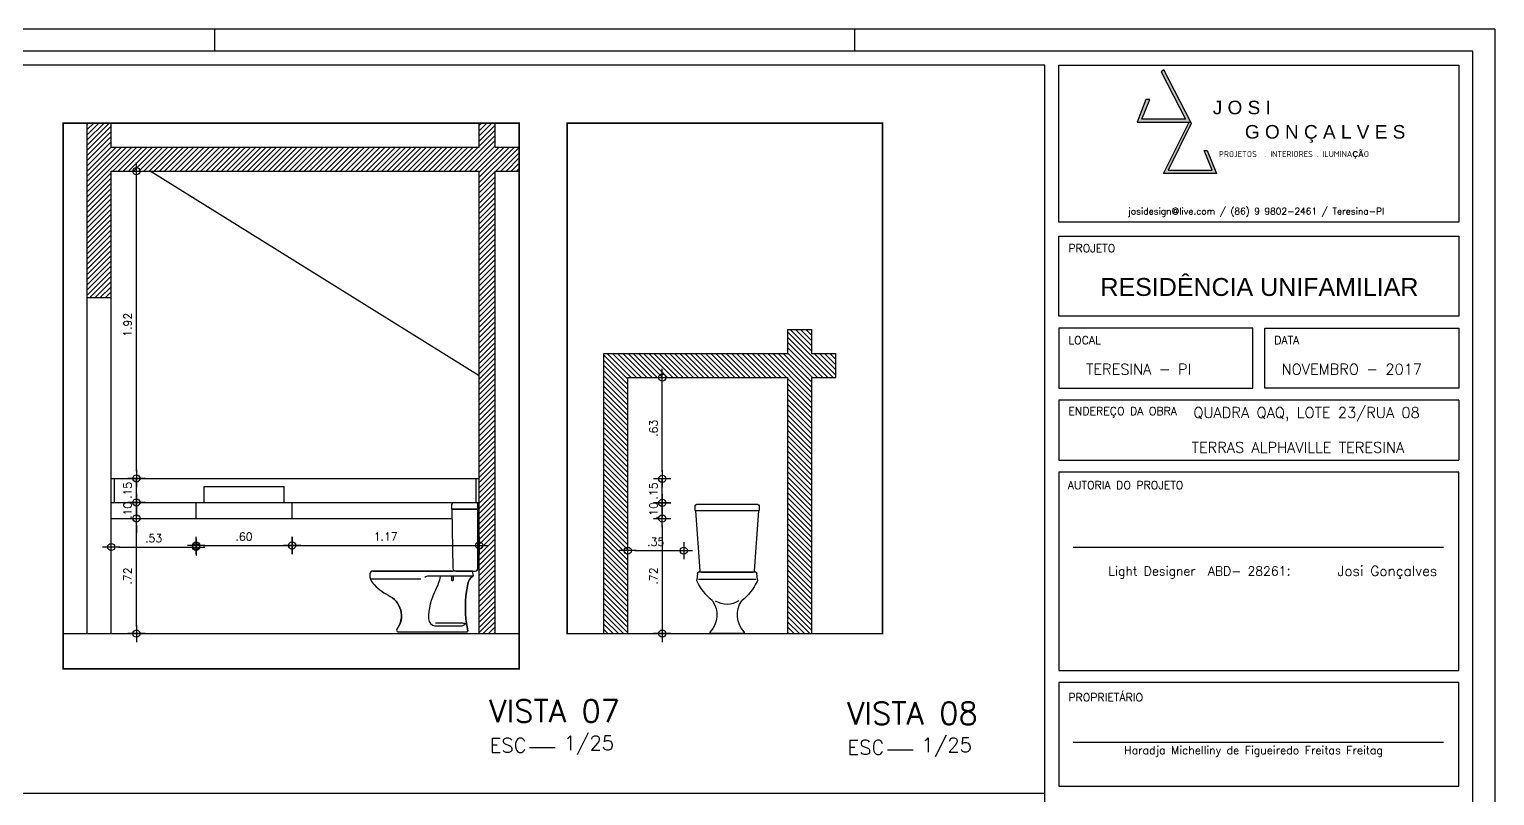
# Model space of a CAD drawing. Header units: millimetres. Extents: x 2182 to 2335, y 1488 to 1614.
# Drawn here: x 2301.33 to 2310.49, y 1513.29 to 1518.07 of the extents above; entities that cross this region are included whole.
import ezdxf

# ---------------------------------------------------------------- set-up
doc = ezdxf.new("R2010")
doc.units = ezdxf.units.MM
doc.linetypes.add('DIVIDE', pattern=[1.25, 0.5, -0.25, 0, -0.25, 0, -0.25])
for name, color, linetype in [('.', 1, 'Continuous'), ('COTA', 250, 'Continuous'), ('Esquadria', 2, 'Continuous'), ('Hachura', 8, 'Continuous'), ('LAYOUT', 7, 'Continuous'), ('PAREDE', 7, 'Continuous'), ('Prancha', 6, 'Continuous'), ('TEXTO', 7, 'Continuous')]:
    doc.layers.add(name, color=color, linetype=linetype)
doc.styles.add('NORMAL', font='romans.shx')
doc.styles.add('ROMANS', font='romans')
doc.styles.get("Standard").update_dxf_attribs({"font": 'arial.ttf'})
doc.dimstyles.new('D25', dxfattribs={"dimtxt": 0.05, "dimasz": 0.045, "dimexe": 0.18, "dimexo": 0.0625, "dimgap": 0.03, "dimtad": 1, "dimzin": 4, "dimdsep": 46, "dimtxsty": 'NORMAL', "dimblk1": 'DOT1', "dimblk2": 'DOT1', "dimsah": 1, "dimcen": 0.045, "dimse1": 1, "dimse2": 1, "dimclrd": 256, "dimclre": 256, "dimclrt": 7, "dimaunit": 1, "dimadec": 0, "dimazin": 0, "dimtfac": 1, "dimtix": 1, "dimtmove": 2, "dimatfit": 3, "dimldrblk": 'SMALL', "dimfxl": 1, "dimtvp": 1.75, "dimtolj": 1, "dimtzin": 0, "dimarcsym": 0})

# ---------------------------------------------------------------- blocks, each defined once
blk = doc.blocks.new('casoooo')
at = {"layer": 'LAYOUT', "color": 3}
for p, q in [((288.179, -66.5136), (288.179, -66.5429)), ((288.1797, -66.5436), (288.1806, -66.5436)), ((288.1799, -66.5443), (288.1865, -66.9119)), ((288.336, -66.5036), (288.189, -66.5036)), ((288.3423, -66.5436), (288.342, -66.5436)), ((288.343, -66.5426), (288.343, -66.5106)), ((288.343, -66.9116), (288.343, -66.5443))]:
    blk.add_line(p, q, dxfattribs=at)
at = {"layer": 'LAYOUT', "color": 250}
for p, q in [((288.2045, -66.9296), (287.6881, -66.9296)), ((288.3074, -66.9296), (288.325, -66.9296)), ((288.3145, -66.957), (288.3099, -66.932)), ((287.6683, -66.947), (287.6675, -66.9529)), ((287.8425, -67.3096), (288.275, -67.3096))]:
    blk.add_line(p, q, dxfattribs=at)
at = {"layer": 'LAYOUT', "color": 7}
for p, q in [((287.6881, -66.9296), (288.1868, -66.9296)), ((287.9857, -66.9796), (287.6761, -66.9796))]:
    blk.add_line(p, q, dxfattribs=at)
at = {"layer": 'LAYOUT'}
blk.add_line((287.9857, -66.9796), (287.6761, -66.9796), dxfattribs=at)
at = {"layer": 'LAYOUT', "color": 3}
for points in [[(288.336, -66.5036), (288.189, -66.5036, 0.414214), (288.179, -66.5136), (288.179, -66.5429, 0.414214), (288.1797, -66.5436), (288.342, -66.5436, 0.414214), (288.343, -66.5426), (288.343, -66.5106, 0.414214), (288.336, -66.5036, -0.02213)], [(288.3423, -66.5436), (288.1806, -66.5436, 0.419369), (288.1799, -66.5443), (288.1865, -66.9119, 0.408799), (288.2045, -66.9296), (288.325, -66.9296, 0.414438), (288.343, -66.9116), (288.343, -66.5443, 0.520656), (288.3423, -66.5436, 1.476642)]]:
    blk.add_lwpolyline(points, format="xyb", dxfattribs=at)
blk.add_lwpolyline([(288.2045, -66.9296), (287.6881, -66.9296, 0.37657), (287.6683, -66.947, 0), (287.6675, -66.9529, 0.18154), (287.686, -67.0055, 0.085598), (287.7812, -67.0803, -0.487586), (287.8363, -67.2939, 0.507652), (287.8425, -67.3096), (288.275, -67.3096, 0.484108), (288.2799, -67.3034, -0.104475), (288.28, -67.0096, -0.206485), (288.3132, -66.96, 0.295339), (288.3145, -66.957), (288.3099, -66.932, 0.316691), (288.3074, -66.9296)], format="xyb", close=True, dxfattribs=at)
at = {"layer": 'LAYOUT'}
for points in [[(288.3138, -66.9595, 0.222829), (288.3115, -66.9606), (288.035, -66.9606, 0.207987), (288.012, -66.9706, 2.3)], [(288.108, -66.9636, -0.073848), (288.077, -67.0496, 0.117873), (288.0341, -67.2288, 0.38555), (288.0747, -67.2716), (288.2351, -67.2716, 0.128235), (288.2632, -67.2629, 0.631829), (288.2624, -67.2574, 0.06804), (288.249, -67.2561), (288.0777, -67.2561)], [(288.1775, -66.9606), (288.1774, -66.9827, 1.011751), (288.1905, -66.9826), (288.1905, -66.9606)]]:
    blk.add_lwpolyline(points, format="xyb", dxfattribs=at)
at = {"layer": 'LAYOUT', "color": 3}
for centre, radius, start, end in [((288.189, -66.5136), 0.01, 90, 180), ((288.1797, -66.5429), 0.0007, 180, 270), ((288.1806, -66.5443), 0.0007, 90, 181.0067), ((288.336, -66.5106), 0.007, 0, 90), ((288.342, -66.5426), 0.001, 270, 360), ((288.3424, -66.5442), 0.000604, 349.99219, 100.00815), ((288.9754, -67.1567), 0.7108, 168.05111, 191.90838)]:
    blk.add_arc(centre, radius, start, end, dxfattribs=at)
at = {"layer": 'LAYOUT', "color": 250}
for centre, radius, start, end in [((287.6881, -66.9496), 0.02, 90, 172.53943), ((288.2045, -66.9116), 0.018, 181.03382, 269.97263), ((288.3069, -66.9326), 0.003, 10.40771, 80.69791), ((288.325, -66.9116), 0.018, 269.97803, 0.02197), ((287.7467, -66.9546), 0.0792, 178.78018, 219.93785), ((287.9504, -66.7668), 0.3562, 222.0719, 241.6419), ((288.354, -67.0233), 0.0753, 122.79688, 169.46399), ((288.3115, -66.9576), 0.003, 304.59196, 10.40771), ((287.7252, -67.2086), 0.14, 322.47046, 66.44333), ((287.8451, -67.2994), 0.0104, 147.97698, 255.63579), ((288.275, -67.3046), 0.005, 270, 13.3279)]:
    blk.add_arc(centre, radius, start, end, dxfattribs=at)
blk = doc.blocks.new('ASPEN CP FT')
at = {"layer": 'LAYOUT'}
for p, q in [((-0.1995, 0.795), (-0.1995, 0.767)), ((-0.1975, 0.765), (0.1975, 0.765)), ((-0.1707, 0.3893), (-0.1975, 0.765)), ((0.1895, 0.805), (-0.1895, 0.805)), ((0.1975, 0.765), (0.1707, 0.3893)), ((0.1995, 0.767), (0.1995, 0.795)), ((0.1607, 0.38), (-0.1607, 0.38)), ((-0.1786, 0.3351), (0.1786, 0.3351))]:
    blk.add_line(p, q, dxfattribs=at)
at = {"layer": 'LAYOUT', "color": 2}
for p, q in [((-0.189, 0.333), (-0.1855, 0.3736)), ((-0.1786, 0.38), (0.1786, 0.38)), ((-0.1786, 0.38), (0.1786, 0.38)), ((0.1855, 0.3736), (0.189, 0.333)), ((0.1024, 0), (-0.1024, 0))]:
    blk.add_line(p, q, dxfattribs=at)
at = {"layer": 'LAYOUT'}
for centre, radius, start, end in [((-0.1895, 0.795), 0.01, 90, 179.99997), ((-0.1975, 0.767), 0.002, 180, 270), ((0.1895, 0.795), 0.01, 0, 90), ((0.1975, 0.767), 0.002, 270, 0), ((-0.1607, 0.39), 0.01, 184.08562, 270), ((0.1607, 0.39), 0.01, 270, 355.91438), ((0.0005, 0.3127), 0.1329, 236.16929, 302.45935)]:
    blk.add_arc(centre, radius, start, end, dxfattribs=at)
at = {"layer": 'LAYOUT', "color": 2}
for centre, radius, start, end in [((-0.1786, 0.373), 0.007, 90, 175.13549), ((0.1786, 0.373), 0.007, 4.86451, 90), ((-0.1721, 0.3312), 0.017, 173.84555, 208.77431), ((0.1334, 0.477), 0.3555, 205.67861, 230.73788), ((-0.1334, 0.477), 0.3555, 309.26212, 334.32139), ((0.1708, 0.3314), 0.0183, 332.51562, 4.86451), ((-0.2168, 0.1139), 0.153, 316.13848, 35.07785), ((0.2168, 0.1139), 0.153, 144.92133, 223.86235), ((-0.1024, 0.005), 0.005, 144.46232, 270), ((0.1024, 0.005), 0.005, 270, 35.53768)]:
    blk.add_arc(centre, radius, start, end, dxfattribs=at)
blk = doc.blocks.new('DOT1')
for p, q in [((-1.2, 0), (1.2, 0)), ((0, 1.2), (0, -1.2))]:
    blk.add_line(p, q)
blk.add_circle((0, 0), 0.5)
blk = doc.blocks.new('*D820')
at = {"layer": 'COTA', "lineweight": -2, "transparency": 16777216}
blk.add_line((2302.0022, 1514.3431), (2302.0022, 1514.9731), dxfattribs=at)
at = {"layer": 'Defpoints', "color": 0, "transparency": 16777216}
for p in [(2301.8447, 1515.0181), (2302.0022, 1515.0181), (2301.8447, 1514.2981)]:
    blk.add_point(p, dxfattribs=at)
at = {"layer": 'COTA', "lineweight": -2, "transparency": 16777216, "xscale": 0.045, "yscale": 0.045, "zscale": 0.045}
for p, rotation in [((2302.0022, 1515.0181), 90), ((2302.0022, 1514.2981), 270)]:
    blk.add_blockref('DOT1', p, dxfattribs=dict(at, rotation=rotation))
at = {"layer": 'COTA', "color": 7, "transparency": 16777216, "insert": (2301.9472, 1514.6581), "char_height": 0.05, "attachment_point": 5, "rotation": 90, "style": 'NORMAL'}
blk.add_mtext('\\A1;.72', dxfattribs=at)
blk = doc.blocks.new('_Small')
at = {"color": 0, "linetype": 'ByBlock', "lineweight": -2}
blk.add_circle((0, 0), 0.25, dxfattribs=at)
blk = doc.blocks.new('*D821')
at = {"layer": 'COTA', "linetype": 'Continuous', "lineweight": -2, "transparency": 16777216}
for p, q in [((2302.0022, 1515.1631), (2302.0022, 1515.2081)), ((2302.0022, 1515.0181), (2302.0022, 1515.1181)), ((2302.0022, 1514.9731), (2302.0022, 1514.9281))]:
    blk.add_line(p, q, dxfattribs=at)
at = {"layer": 'Defpoints', "color": 0, "linetype": 'Continuous', "transparency": 16777216}
for p in [(2301.8647, 1515.1181), (2302.0022, 1515.1181), (2301.8447, 1515.0181)]:
    blk.add_point(p, dxfattribs=at)
at = {"layer": 'COTA', "linetype": 'Continuous', "lineweight": -2, "transparency": 16777216, "xscale": 0.045, "yscale": 0.045, "zscale": 0.045}
for p, rotation in [((2302.0022, 1515.1181), 270), ((2302.0022, 1515.0181), 90)]:
    blk.add_blockref('DOT1', p, dxfattribs=dict(at, rotation=rotation))
at = {"layer": 'COTA', "color": 7, "linetype": 'Continuous', "transparency": 16777216, "insert": (2301.9472, 1515.0681), "char_height": 0.05, "attachment_point": 5, "rotation": 90, "style": 'NORMAL'}
blk.add_mtext('\\A1;.10', dxfattribs=at)
blk = doc.blocks.new('*D822')
at = {"layer": 'COTA', "linetype": 'Continuous', "lineweight": -2, "transparency": 16777216}
for p, q in [((2302.0022, 1515.3131), (2302.0022, 1515.3581)), ((2302.0022, 1515.1181), (2302.0022, 1515.2681)), ((2302.0022, 1515.0731), (2302.0022, 1515.0281))]:
    blk.add_line(p, q, dxfattribs=at)
at = {"layer": 'Defpoints', "color": 0, "linetype": 'Continuous', "transparency": 16777216}
for p in [(2301.8447, 1515.2681), (2302.0022, 1515.2681), (2301.8647, 1515.1181)]:
    blk.add_point(p, dxfattribs=at)
at = {"layer": 'COTA', "linetype": 'Continuous', "lineweight": -2, "transparency": 16777216, "xscale": 0.045, "yscale": 0.045, "zscale": 0.045}
for p, rotation in [((2302.0022, 1515.2681), 270), ((2302.0022, 1515.1181), 90)]:
    blk.add_blockref('DOT1', p, dxfattribs=dict(at, rotation=rotation))
at = {"layer": 'COTA', "color": 7, "linetype": 'Continuous', "transparency": 16777216, "insert": (2301.9472, 1515.1931), "char_height": 0.05, "attachment_point": 5, "rotation": 90, "style": 'NORMAL'}
blk.add_mtext('\\A1;.15', dxfattribs=at)
blk = doc.blocks.new('*D823')
at = {"layer": 'COTA', "linetype": 'Continuous', "lineweight": -2, "transparency": 16777216}
blk.add_line((2302.0022, 1515.3131), (2302.0022, 1517.1431), dxfattribs=at)
at = {"layer": 'Defpoints', "color": 0, "linetype": 'Continuous', "transparency": 16777216}
for p in [(2301.8447, 1517.1881), (2302.0022, 1517.1881), (2301.8447, 1515.2681)]:
    blk.add_point(p, dxfattribs=at)
at = {"layer": 'COTA', "linetype": 'Continuous', "lineweight": -2, "transparency": 16777216, "xscale": 0.045, "yscale": 0.045, "zscale": 0.045}
for p, rotation in [((2302.0022, 1517.1881), 90), ((2302.0022, 1515.2681), 270)]:
    blk.add_blockref('DOT1', p, dxfattribs=dict(at, rotation=rotation))
at = {"layer": 'COTA', "color": 7, "linetype": 'Continuous', "transparency": 16777216, "insert": (2301.9472, 1516.2281), "char_height": 0.05, "attachment_point": 5, "rotation": 90, "style": 'NORMAL'}
blk.add_mtext('\\A1;1.92', dxfattribs=at)
blk = doc.blocks.new('*D824')
at = {"layer": 'COTA', "lineweight": -2, "transparency": 16777216}
blk.add_line((2301.8897, 1514.8395), (2302.3297, 1514.8395), dxfattribs=at)
at = {"layer": 'Defpoints', "color": 0, "transparency": 16777216}
for p in [(2301.8447, 1515.0181), (2302.3747, 1515.0181), (2302.3747, 1514.8395)]:
    blk.add_point(p, dxfattribs=at)
at = {"layer": 'COTA', "lineweight": -2, "transparency": 16777216, "xscale": 0.045, "yscale": 0.045, "zscale": 0.045, "rotation": 180}
blk.add_blockref('DOT1', (2301.8447, 1514.8395), dxfattribs=at)
at = {"layer": 'COTA', "lineweight": -2, "transparency": 16777216, "xscale": 0.045, "yscale": 0.045, "zscale": 0.045}
blk.add_blockref('DOT1', (2302.3747, 1514.8395), dxfattribs=at)
at = {"layer": 'COTA', "color": 7, "transparency": 16777216, "insert": (2302.1097, 1514.8945), "char_height": 0.05, "attachment_point": 5, "style": 'NORMAL'}
blk.add_mtext('\\A1;.53', dxfattribs=at)
blk = doc.blocks.new('*D825')
at = {"layer": 'COTA', "lineweight": -2, "transparency": 16777216}
blk.add_line((2302.4197, 1514.8494), (2302.9297, 1514.8494), dxfattribs=at)
at = {"layer": 'Defpoints', "color": 0, "transparency": 16777216}
for p in [(2302.3747, 1515.0181), (2302.9747, 1515.0181), (2302.9747, 1514.8494)]:
    blk.add_point(p, dxfattribs=at)
at = {"layer": 'COTA', "lineweight": -2, "transparency": 16777216, "xscale": 0.045, "yscale": 0.045, "zscale": 0.045, "rotation": 180}
blk.add_blockref('DOT1', (2302.3747, 1514.8494), dxfattribs=at)
at = {"layer": 'COTA', "lineweight": -2, "transparency": 16777216, "xscale": 0.045, "yscale": 0.045, "zscale": 0.045}
blk.add_blockref('DOT1', (2302.9747, 1514.8494), dxfattribs=at)
at = {"layer": 'COTA', "color": 7, "transparency": 16777216, "insert": (2302.6747, 1514.9044), "char_height": 0.05, "attachment_point": 5, "style": 'NORMAL'}
blk.add_mtext('\\A1;.60', dxfattribs=at)
blk = doc.blocks.new('*D826')
at = {"layer": 'COTA', "linetype": 'Continuous', "lineweight": -2, "transparency": 16777216}
blk.add_line((2303.0197, 1514.8494), (2304.0997, 1514.8494), dxfattribs=at)
at = {"layer": 'Defpoints', "color": 0, "linetype": 'Continuous', "transparency": 16777216}
for p in [(2304.1447, 1515.2681), (2302.9747, 1515.0181), (2304.1447, 1514.8494)]:
    blk.add_point(p, dxfattribs=at)
at = {"layer": 'COTA', "linetype": 'Continuous', "lineweight": -2, "transparency": 16777216, "xscale": 0.045, "yscale": 0.045, "zscale": 0.045, "rotation": 180}
blk.add_blockref('DOT1', (2302.9747, 1514.8494), dxfattribs=at)
at = {"layer": 'COTA', "linetype": 'Continuous', "lineweight": -2, "transparency": 16777216, "xscale": 0.045, "yscale": 0.045, "zscale": 0.045}
blk.add_blockref('DOT1', (2304.1447, 1514.8494), dxfattribs=at)
at = {"layer": 'COTA', "color": 7, "linetype": 'Continuous', "transparency": 16777216, "insert": (2303.5597, 1514.9044), "char_height": 0.05, "attachment_point": 5, "style": 'NORMAL'}
blk.add_mtext('\\A1;1.17', dxfattribs=at)
blk = doc.blocks.new('*D827')
at = {"layer": 'COTA', "lineweight": -2, "transparency": 16777216}
blk.add_line((2305.2884, 1514.9731), (2305.2884, 1514.3431), dxfattribs=at)
at = {"layer": 'Defpoints', "color": 0, "transparency": 16777216}
for p in [(2305.0725, 1515.0181), (2305.0725, 1514.2981), (2305.2884, 1514.2981)]:
    blk.add_point(p, dxfattribs=at)
at = {"layer": 'COTA', "lineweight": -2, "transparency": 16777216, "xscale": 0.045, "yscale": 0.045, "zscale": 0.045}
for p, rotation in [((2305.2884, 1515.0181), 90), ((2305.2884, 1514.2981), 270)]:
    blk.add_blockref('DOT1', p, dxfattribs=dict(at, rotation=rotation))
at = {"layer": 'COTA', "color": 7, "transparency": 16777216, "insert": (2305.2334, 1514.6581), "char_height": 0.05, "attachment_point": 5, "rotation": 90, "style": 'NORMAL'}
blk.add_mtext('\\A1;.72', dxfattribs=at)
blk = doc.blocks.new('*D828')
at = {"layer": 'COTA', "lineweight": -2, "transparency": 16777216}
for p, q in [((2305.2884, 1515.1601), (2305.2884, 1515.2051)), ((2305.2884, 1515.0181), (2305.2884, 1515.1151)), ((2305.2884, 1514.9731), (2305.2884, 1514.9281))]:
    blk.add_line(p, q, dxfattribs=at)
at = {"layer": 'Defpoints', "color": 0, "transparency": 16777216}
for p in [(2305.2884, 1515.1151), (2305.4225, 1515.1151), (2305.4225, 1515.0181)]:
    blk.add_point(p, dxfattribs=at)
at = {"layer": 'COTA', "lineweight": -2, "transparency": 16777216, "xscale": 0.045, "yscale": 0.045, "zscale": 0.045}
for p, rotation in [((2305.2884, 1515.1151), 270), ((2305.2884, 1515.0181), 90)]:
    blk.add_blockref('DOT1', p, dxfattribs=dict(at, rotation=rotation))
at = {"layer": 'COTA', "color": 7, "transparency": 16777216, "insert": (2305.2334, 1515.0666), "char_height": 0.05, "attachment_point": 5, "rotation": 90, "style": 'NORMAL'}
blk.add_mtext('\\A1;.10', dxfattribs=at)
blk = doc.blocks.new('*D829')
at = {"layer": 'COTA', "linetype": 'Continuous', "lineweight": -2, "transparency": 16777216}
for p, q in [((2305.2884, 1515.3101), (2305.2884, 1515.3551)), ((2305.2884, 1515.1151), (2305.2884, 1515.2651)), ((2305.2884, 1515.0701), (2305.2884, 1515.0251))]:
    blk.add_line(p, q, dxfattribs=at)
at = {"layer": 'Defpoints', "color": 0, "linetype": 'Continuous', "transparency": 16777216}
for p in [(2305.2884, 1515.2651), (2305.4225, 1515.2651), (2305.4225, 1515.1151)]:
    blk.add_point(p, dxfattribs=at)
at = {"layer": 'COTA', "linetype": 'Continuous', "lineweight": -2, "transparency": 16777216, "xscale": 0.045, "yscale": 0.045, "zscale": 0.045}
for p, rotation in [((2305.2884, 1515.2651), 270), ((2305.2884, 1515.1151), 90)]:
    blk.add_blockref('DOT1', p, dxfattribs=dict(at, rotation=rotation))
at = {"layer": 'COTA', "color": 7, "linetype": 'Continuous', "transparency": 16777216, "insert": (2305.2334, 1515.1901), "char_height": 0.05, "attachment_point": 5, "rotation": 90, "style": 'NORMAL'}
blk.add_mtext('\\A1;.15', dxfattribs=at)
blk = doc.blocks.new('*D830')
at = {"layer": 'COTA', "linetype": 'Continuous', "lineweight": -2, "transparency": 16777216}
blk.add_line((2305.2884, 1515.3101), (2305.2884, 1515.8531), dxfattribs=at)
at = {"layer": 'Defpoints', "color": 0, "linetype": 'Continuous', "transparency": 16777216}
for p in [(2305.0725, 1515.8981), (2305.2884, 1515.8981), (2305.4225, 1515.2651)]:
    blk.add_point(p, dxfattribs=at)
at = {"layer": 'COTA', "linetype": 'Continuous', "lineweight": -2, "transparency": 16777216, "xscale": 0.045, "yscale": 0.045, "zscale": 0.045}
for p, rotation in [((2305.2884, 1515.8981), 90), ((2305.2884, 1515.2651), 270)]:
    blk.add_blockref('DOT1', p, dxfattribs=dict(at, rotation=rotation))
at = {"layer": 'COTA', "color": 7, "linetype": 'Continuous', "transparency": 16777216, "insert": (2305.2334, 1515.5816), "char_height": 0.05, "attachment_point": 5, "rotation": 90, "style": 'NORMAL'}
blk.add_mtext('\\A1;.63', dxfattribs=at)
blk = doc.blocks.new('*D831')
at = {"layer": 'COTA', "lineweight": -2, "transparency": 16777216}
blk.add_line((2305.1175, 1514.8167), (2305.3775, 1514.8167), dxfattribs=at)
at = {"layer": 'Defpoints', "color": 0, "transparency": 16777216}
for p in [(2305.0725, 1515.0181), (2305.4225, 1515.0181), (2305.4225, 1514.8167)]:
    blk.add_point(p, dxfattribs=at)
at = {"layer": 'COTA', "lineweight": -2, "transparency": 16777216, "xscale": 0.045, "yscale": 0.045, "zscale": 0.045, "rotation": 180}
blk.add_blockref('DOT1', (2305.0725, 1514.8167), dxfattribs=at)
at = {"layer": 'COTA', "lineweight": -2, "transparency": 16777216, "xscale": 0.045, "yscale": 0.045, "zscale": 0.045}
blk.add_blockref('DOT1', (2305.4225, 1514.8167), dxfattribs=at)
at = {"layer": 'COTA', "color": 7, "transparency": 16777216, "insert": (2305.2475, 1514.8717), "char_height": 0.05, "attachment_point": 5, "style": 'NORMAL'}
blk.add_mtext('\\A1;.35', dxfattribs=at)

msp = doc.modelspace()

# ---------------------------------------------------------------- hatches: boundary and pattern name
at = {"layer": '.'}
h = msp.add_hatch(color=33, dxfattribs=at)
h.dxf.hatch_style = 1
h.paths.add_polyline_path([(2308.4238, 1517.8217), (2308.407, 1517.81), (2308.558, 1517.5138), (2308.2863, 1517.5138), (2308.3356, 1517.636), (2308.31, 1517.636), (2308.2559, 1517.494), (2308.5911, 1517.494)])
h = msp.add_hatch(color=33, dxfattribs=at)
h.dxf.hatch_style = 1
h.paths.add_polyline_path([(2308.5375, 1517.5991), (2308.5145, 1517.5991), (2308.558, 1517.5138), (2308.2863, 1517.5138), (2308.3207, 1517.5991), (2308.296, 1517.5991), (2308.2559, 1517.494), (2308.5911, 1517.494)])
h = msp.add_hatch(color=33, dxfattribs=at)
h.dxf.hatch_style = 1
h.paths.add_polyline_path([(2308.5375, 1517.5991), (2308.5145, 1517.5991), (2308.558, 1517.5138), (2308.2863, 1517.5138), (2308.3207, 1517.5991), (2308.296, 1517.5991), (2308.2559, 1517.494), (2308.5911, 1517.494)])
h = msp.add_hatch(color=33, dxfattribs=at)
h.dxf.hatch_style = 1
h.set_gradient(color1=(143, 115, 79), color2=(192, 192, 192))
h.paths.add_polyline_path([(2308.5946, 1517.4853), (2308.5911, 1517.494), (2308.5802, 1517.494), (2308.4208, 1517.1735), (2308.7523, 1517.1735), (2308.6934, 1517.3173), (2308.6749, 1517.3173), (2308.725, 1517.1942), (2308.4491, 1517.1942)])
at = {"layer": 'Hachura'}
h = msp.add_hatch(dxfattribs=at)
h.set_pattern_fill('ANSI31', color=256, scale=0.0072)
h.set_pattern_definition([(45, (-19.296522, -3.143776), (-0.01616446102, 0.01616446102), [])])
h.paths.add_polyline_path([(2304.2447, 1517.1881), (2304.3947, 1517.1881), (2304.3947, 1517.3381), (2304.2447, 1517.3381), (2304.2447, 1517.4881), (2304.1447, 1517.4881), (2304.1447, 1517.3381), (2301.8447, 1517.3381), (2301.8447, 1517.4881), (2301.6947, 1517.4881), (2301.6947, 1516.3981), (2301.8447, 1516.3981), (2301.8447, 1517.1881), (2304.1447, 1517.1881), (2304.1447, 1514.2981), (2304.2447, 1514.2981)])
h = msp.add_hatch(dxfattribs=at)
h.set_pattern_fill('ANSI31', color=256, scale=0.0072, angle=-90)
h.set_pattern_definition([(315, (789.21445, 3830.141194), (0.01616446102, 0.01616446102), [])])
h.paths.add_polyline_path([(2305.0725, 1515.8981), (2306.0725, 1515.8981), (2306.0725, 1514.2981), (2306.2225, 1514.2981), (2306.2225, 1515.8981), (2306.3725, 1515.8981), (2306.3725, 1516.0481), (2306.2225, 1516.0481), (2306.2225, 1516.1981), (2306.0725, 1516.1981), (2306.0725, 1516.0481), (2304.9225, 1516.0481), (2304.9225, 1514.2981), (2305.0725, 1514.2981)])

# ---------------------------------------------------------------- linework, layer by layer
at = {"layer": '.', "color": 33}
msp.add_lwpolyline([(2308.3356, 1517.636), (2308.31, 1517.636), (2308.2559, 1517.494), (2308.5911, 1517.494), (2308.4238, 1517.8217), (2308.407, 1517.81), (2308.558, 1517.5138), (2308.2863, 1517.5138)], close=True, dxfattribs=at)
msp.add_lwpolyline([(2308.5911, 1517.494), (2308.5946, 1517.4853), (2308.4491, 1517.1942), (2308.725, 1517.1942), (2308.6749, 1517.3173), (2308.6934, 1517.3173), (2308.7523, 1517.1735), (2308.4208, 1517.1735), (2308.5802, 1517.494)], dxfattribs=at)
at = {"layer": 'Esquadria', "color": 8}
msp.add_line((2301.8447, 1514.2981), (2301.8447, 1516.3681), dxfattribs=at)
at = {"layer": 'LAYOUT', "color": 2}
for p, q in [((2301.8447, 1515.2681), (2304.1447, 1515.2681)), ((2301.8647, 1515.1181), (2301.8647, 1515.2681)), ((2304.1247, 1515.1181), (2304.1247, 1515.2681)), ((2301.8447, 1515.1181), (2304.1447, 1515.1181)), ((2302.3747, 1515.0181), (2302.3747, 1515.1181)), ((2302.3747, 1515.0181), (2302.3747, 1515.1181)), ((2302.9747, 1515.0181), (2302.9747, 1515.1181)), ((2301.8447, 1515.0181), (2303.974, 1515.0181))]:
    msp.add_line(p, q, dxfattribs=at)
at = {"layer": 'PAREDE'}
for p, q in [((2301.8447, 1517.4881), (2301.6947, 1517.4881)), ((2301.6947, 1514.2981), (2301.6947, 1517.4881)), ((2301.8447, 1517.3381), (2301.8447, 1517.4881)), ((2304.1447, 1517.3381), (2304.1447, 1517.4881)), ((2304.1447, 1517.4881), (2304.3947, 1517.4881)), ((2304.2447, 1517.3381), (2304.2447, 1517.4881)), ((2304.3947, 1517.1881), (2304.3947, 1517.4881)), ((2301.8447, 1517.3381), (2304.1447, 1517.3381)), ((2304.2447, 1517.3381), (2304.3947, 1517.3381)), ((2301.8447, 1517.1881), (2304.1447, 1517.1881)), ((2301.8447, 1516.3681), (2301.8447, 1517.1881)), ((2304.1447, 1515.9096), (2302.0869, 1517.1881)), ((2304.1447, 1514.2981), (2304.1447, 1517.1881)), ((2304.2447, 1514.2981), (2304.2447, 1517.1881)), ((2304.2447, 1517.1881), (2304.3947, 1517.1881)), ((2301.6947, 1516.3981), (2301.8447, 1516.3981)), ((2306.0725, 1516.1981), (2306.2225, 1516.1981)), ((2306.0725, 1516.0481), (2306.0725, 1516.1981)), ((2306.2225, 1516.0481), (2306.2225, 1516.1981)), ((2304.9225, 1514.2981), (2304.9225, 1516.0481)), ((2304.9225, 1516.0481), (2306.0725, 1516.0481)), ((2306.2225, 1516.0481), (2306.3725, 1516.0481)), ((2306.3725, 1515.8981), (2306.3725, 1516.0481)), ((2305.0725, 1515.8981), (2306.0725, 1515.8981)), ((2305.0725, 1514.2981), (2305.0725, 1515.8981)), ((2306.0725, 1514.2981), (2306.0725, 1515.8981)), ((2306.2225, 1514.2981), (2306.2225, 1515.8981)), ((2306.2225, 1515.8981), (2306.3725, 1515.8981)), ((2302.4247, 1515.1181), (2302.4247, 1515.2181)), ((2302.4247, 1515.2181), (2302.9247, 1515.2181)), ((2302.9247, 1515.1181), (2302.9247, 1515.2181)), ((2304.136, 1515.0181), (2304.1447, 1515.0181)), ((2301.5447, 1514.2981), (2304.3947, 1514.2981)), ((2305.2308, 1514.2981), (2306.5308, 1514.2981))]:
    msp.add_line(p, q, dxfattribs=at)
at = {"layer": 'Prancha', "color": 7}
for p, q in [((2310.4906, 1518.0749), (2290.9781, 1518.0749)), ((2302.4906, 1518.0749), (2302.4906, 1517.9374)), ((2306.4906, 1518.0749), (2306.4906, 1517.9374)), ((2310.4906, 1518.0749), (2310.4906, 1503.9749)), ((2307.857, 1514.8379), (2310.1715, 1514.8379)), ((2304.4593, 1513.5865), (2304.6192, 1513.5865)), ((2306.6954, 1513.573), (2306.8553, 1513.573)), ((2307.857, 1513.6208), (2310.1715, 1513.6208))]:
    msp.add_line(p, q, dxfattribs=at)
at = {"layer": 'Prancha', "color": 3}
for p, q in [((2307.7664, 1517.8499), (2310.2656, 1517.8499)), ((2307.7664, 1516.8696), (2307.7664, 1517.8499)), ((2310.2656, 1517.8499), (2310.2656, 1516.8696)), ((2310.2656, 1516.8696), (2307.7664, 1516.8696)), ((2307.7664, 1516.7829), (2310.2656, 1516.7829)), ((2307.7664, 1516.2829), (2307.7664, 1516.7829)), ((2310.2656, 1516.7829), (2310.2656, 1516.2829)), ((2310.2656, 1516.2829), (2307.7664, 1516.2829)), ((2308.9785, 1516.2079), (2307.7664, 1516.2079)), ((2307.7664, 1516.2079), (2307.7664, 1515.8329)), ((2308.9785, 1515.8329), (2308.9785, 1516.2079)), ((2309.0535, 1516.2079), (2310.2656, 1516.2079)), ((2309.0535, 1515.8329), (2309.0535, 1516.2079)), ((2310.2656, 1516.2079), (2310.2656, 1515.8329)), ((2307.7664, 1515.8329), (2308.9785, 1515.8329)), ((2310.2656, 1515.8329), (2309.0535, 1515.8329)), ((2310.2656, 1515.7579), (2307.7664, 1515.7579)), ((2307.7664, 1515.7579), (2307.7664, 1515.3829)), ((2310.2656, 1515.7579), (2310.2656, 1515.3829)), ((2307.7664, 1515.3829), (2310.2656, 1515.3829)), ((2310.2656, 1515.3079), (2307.7664, 1515.3079)), ((2307.7664, 1515.3079), (2307.7664, 1514.0674)), ((2310.2656, 1514.0674), (2310.2656, 1515.3079)), ((2307.7664, 1514.0674), (2310.2656, 1514.0674)), ((2310.2656, 1513.9924), (2307.7664, 1513.9924)), ((2307.7664, 1513.9924), (2307.7664, 1513.3458)), ((2310.2656, 1513.3458), (2310.2656, 1513.9924)), ((2307.7664, 1513.3458), (2310.2656, 1513.3458))]:
    msp.add_line(p, q, dxfattribs=at)
at = {"layer": 'Prancha', "color": 2}
msp.add_line((2307.6789, 1513.2999), (2291.2031, 1513.2999), dxfattribs=at)
at = {"layer": 'Prancha'}
msp.add_lwpolyline([(2310.3531, 1517.9374), (2291.1156, 1517.9374), (2291.1156, 1504.1124), (2310.3531, 1504.1124)], close=True, dxfattribs=at)
at = {"layer": 'Prancha', "color": 2}
msp.add_lwpolyline([(2307.6789, 1517.8499), (2291.2031, 1517.8499), (2291.2031, 1504.1999), (2307.6789, 1504.1999)], close=True, dxfattribs=at)
at = {"layer": 'TEXTO', "color": 150, "linetype": 'DIVIDE', "const_width": 0.01}
msp.add_lwpolyline([(2304.3947, 1514.0782), (2301.5447, 1514.0782), (2301.5447, 1517.4881), (2304.3947, 1517.4881)], close=True, dxfattribs=at)
at = {"layer": 'TEXTO', "color": 8, "linetype": 'DIVIDE', "const_width": 0.01}
msp.add_lwpolyline([(2304.6947, 1514.2981), (2306.6649, 1514.2981), (2306.6649, 1517.4884), (2304.6947, 1517.4884)], close=True, dxfattribs=at)

# ---------------------------------------------------------------- block references
at = {"layer": 'LAYOUT'}
msp.add_blockref('casoooo', (2015.7931, 1581.6187), dxfattribs=at)
at = {"layer": 'LAYOUT', "xscale": -1}
msp.add_blockref('ASPEN CP FT', (2305.6937, 1514.3013), dxfattribs=at)

# ---------------------------------------------------------------- texts
at = {"color": 8, "char_height": 0.084992, "attachment_point": 1}
for s, width, insert in [('{\\fArial|b0|i0|c0|p34;\\C7;J O S I}', 1.103595, (2308.7286, 1517.6289)), ('{\\fArial|b0|i0|c0|p34;\\C7;G O N Ç A L V E S}', 1.766581, (2308.9293, 1517.4768))]:
    msp.add_mtext_dynamic_manual_height_columns(s, width=width, gutter_width=0.5, heights=[0], dxfattribs=dict(at, insert=insert))
at = {"insert": (2308.767, 1517.3139), "char_height": 0.037153, "attachment_point": 1}
msp.add_mtext_dynamic_manual_height_columns('{\\Fdim|c0;\\C31;\\c9551830;PROJETOS  . INTERIORES . ILUMINA\\fCityBlueprint|b1|i0|c2|p2;ÇÃ\\Fdim|c0;O}', width=3.573551, gutter_width=0.5, heights=[0], dxfattribs=at)
at = {"layer": 'Prancha', "color": 7, "style": 'ROMANS'}
for s, p in [('QUADRA QAQ, LOTE 23/RUA 08', (2308.6078, 1515.6463)), ('TERRAS ALPHAVILLE TERESINA', (2308.5965, 1515.4287))]:
    msp.add_text(s, height=0.066666, dxfattribs=at).set_placement(p)
at = {"layer": 'Prancha', "insert": (2308.9995, 1516.9656), "char_height": 0.041293, "attachment_point": 5, "style": 'ROMANS'}
msp.add_mtext('{\\C8;\\Pjosidesign@live.com / \\C7;(86) 9 9802-2461\\C8; / Teresina-PI}', dxfattribs=at)
at = {"layer": 'Prancha', "color": 2, "attachment_point": 4, "style": 'ROMANS'}
for s, insert, char_height in [('PROJETO', (2307.8258, 1516.7068), 0.05), ('LOCAL', (2307.8258, 1516.1318), 0.05), ('DATA', (2309.1129, 1516.1318), 0.05), ('ENDEREÇO DA OBRA', (2307.8258, 1515.6818), 0.05), ('AUTORIA DO PROJETO', (2307.8226, 1515.2261), 0.05), ('PROPRIETÁRIO', (2307.8258, 1513.9003), 0.05), ('VISTA 07', (2304.2075, 1513.8139), 0.14), ('VISTA 08', (2306.4436, 1513.8005), 0.14)]:
    msp.add_mtext(s, dxfattribs=dict(at, insert=insert, char_height=char_height))
at = {"layer": 'Prancha', "color": 7, "style": 'ROMANS'}
for s, insert, char_height, attachment_point in [('{\\fSwis721 BdOul BT|b0|i0|c0|p82;RESIDÊNCIA UNIFAMILIAR}', (2309.0203, 1516.4638), 0.111804, 5), ('TERESINA - PI', (2307.9367, 1515.9508), 0.066666, 4), ('NOVEMBRO - 2017', (2309.1592, 1515.9508), 0.066666, 4), ('Light Designer  ABD- 28261{\\H1.111x;: }', (2308.646, 1514.683), 0.0567, 5), ('{\\H1.111x; \\C2;Josi Gonçalves }', (2309.7983, 1514.6809), 0.0567, 5), ('ESC', (2304.21, 1513.6004), 0.0896, 4), ('1/25', (2304.6722, 1513.6004), 0.0896, 4), ('1/25', (2306.9083, 1513.587), 0.0896, 4), ('ESC', (2306.4461, 1513.587), 0.0896, 4)]:
    msp.add_mtext(s, dxfattribs=dict(at, insert=insert, char_height=char_height, attachment_point=attachment_point))
at = {"layer": 'Prancha', "linetype": 'Continuous', "insert": (2308.9835, 1513.5943), "char_height": 0.05, "attachment_point": 2, "style": 'ROMANS'}
msp.add_mtext('Haradja Michelliny de Figueiredo Freitas Freitag', dxfattribs=at)

# ---------------------------------------------------------------- dimensions: what is measured, and where the dimension line sits
at = {"layer": 'COTA', "color": 2, "linetype": 'Continuous'}
for base, p1, p2, picture, middle in [((2302.0022, 1517.1881), (2301.8447, 1515.2681), (2301.8447, 1517.1881), '*D823', (2301.9472, 1516.2281)), ((2305.2884, 1515.8981), (2305.4225, 1515.2651), (2305.0725, 1515.8981), '*D830', (2305.2334, 1515.5816)), ((2302.0022, 1515.2681), (2301.8647, 1515.1181), (2301.8447, 1515.2681), '*D822', (2301.9472, 1515.1931)), ((2305.2884, 1515.2651), (2305.4225, 1515.1151), (2305.4225, 1515.2651), '*D829', (2305.2334, 1515.1901)), ((2302.0022, 1515.1181), (2301.8447, 1515.0181), (2301.8647, 1515.1181), '*D821', (2301.9472, 1515.0681))]:
    dim = msp.add_linear_dim(base=base, p1=p1, p2=p2, angle=90, dimstyle='D25', dxfattribs=at)
    dim.commit()
    dim.dimension.update_dxf_attribs({"geometry": picture, "text_midpoint": middle})
dim = msp.add_linear_dim(base=(2304.1447, 1514.8494), p1=(2302.9747, 1515.0181), p2=(2304.1447, 1515.2681), dimstyle='D25', dxfattribs=at)
dim.commit()
dim.dimension.update_dxf_attribs({"geometry": '*D826', "text_midpoint": (2303.5597, 1514.9044)})
at = {"layer": 'COTA'}
for base, p1, p2, picture, middle in [((2305.2884, 1515.1151), (2305.4225, 1515.0181), (2305.4225, 1515.1151), '*D828', (2305.2334, 1515.0666)), ((2302.0022, 1515.0181), (2301.8447, 1514.2981), (2301.8447, 1515.0181), '*D820', (2301.9472, 1514.6581)), ((2305.2884, 1514.2981), (2305.0725, 1515.0181), (2305.0725, 1514.2981), '*D827', (2305.2334, 1514.6581))]:
    dim = msp.add_linear_dim(base=base, p1=p1, p2=p2, angle=90, dimstyle='D25', dxfattribs=at)
    dim.commit()
    dim.dimension.update_dxf_attribs({"geometry": picture, "text_midpoint": middle})
for base, p1, p2, picture, middle in [((2302.3747, 1514.8395), (2301.8447, 1515.0181), (2302.3747, 1515.0181), '*D824', (2302.1097, 1514.8945)), ((2302.9747, 1514.8494), (2302.3747, 1515.0181), (2302.9747, 1515.0181), '*D825', (2302.6747, 1514.9044)), ((2305.4225, 1514.8167), (2305.0725, 1515.0181), (2305.4225, 1515.0181), '*D831', (2305.2475, 1514.8717))]:
    dim = msp.add_linear_dim(base=base, p1=p1, p2=p2, dimstyle='D25', dxfattribs=at)
    dim.commit()
    dim.dimension.update_dxf_attribs({"geometry": picture, "text_midpoint": middle})

doc.saveas('drawing.dxf')
